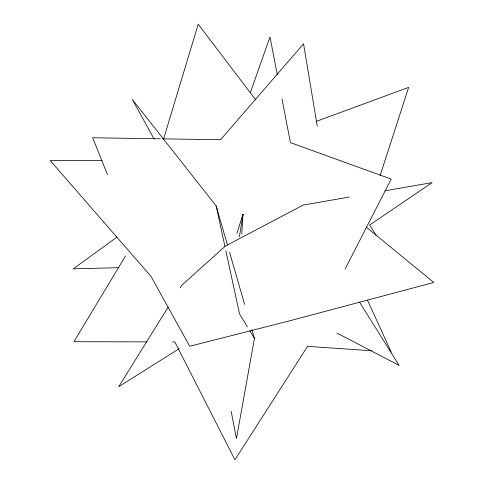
<?xml version="1.0" encoding="UTF-8"?>
<svg xmlns="http://www.w3.org/2000/svg" width="484" height="484" viewBox="0 0 484 484"><rect width="100%" height="100%" fill="white"/><g stroke="black" fill="none" stroke-linecap="round" stroke-linejoin="round"><path stroke-width="0.73" d="M241.8 233.875L242.962 214.261L236.93 233.403M239.368 236.797L243.053 214.327M251.928 329.737L254.439 338.431L236.446 438.613L231.152 411.267M242.157 217.885L242.962 214.261M163.495 139.253L198.216 24.2L255.727 99.873M380.061 175.746L408.647 87.38L316.482 121.315M250.24 92.94L269.999 36.923L277.29 74.627M345.05 269.146L391.217 179.086L290.436 142.647L282.003 99.026M125.513 255.963L73.943 341.704L146.973 341.879M168.166 307.122L118.689 386.734L179.086 348.728M180.133 287.859L181.73 285.288L225.423 246.029L303.196 205.077L349.146 197.067M116.947 237.136L73.314 268.85L118.64 267.694M384.719 190.865L432.151 182.601L369.625 225.048L376.479 235.775M102.166 160.386L50.185 160.519L151.056 276.461L189.692 346.26L288.252 321.182L433.815 282.474L366.346 227.22M172.576 341.946L174.833 341.952L234.928 459.8L307.57 346.344L371.627 350.773M160.379 138.805L92.656 137.783L107.496 174.7M162.636 138.841L220.583 139.713L303.559 43.796L317.238 126.04M336.931 333.059L399.082 365.384L359.491 302.04M227.45 244.995L216.154 205.881L132.368 99.559L154.1 139.059M247.378 326.827L239.532 313.934L225.853 250.718M249.732 330.693L254.439 338.431M367.507 300.147L391.217 352.128M229.543 252.237L244.608 304.388M216.154 205.881L224.903 246.308"/></g></svg>
